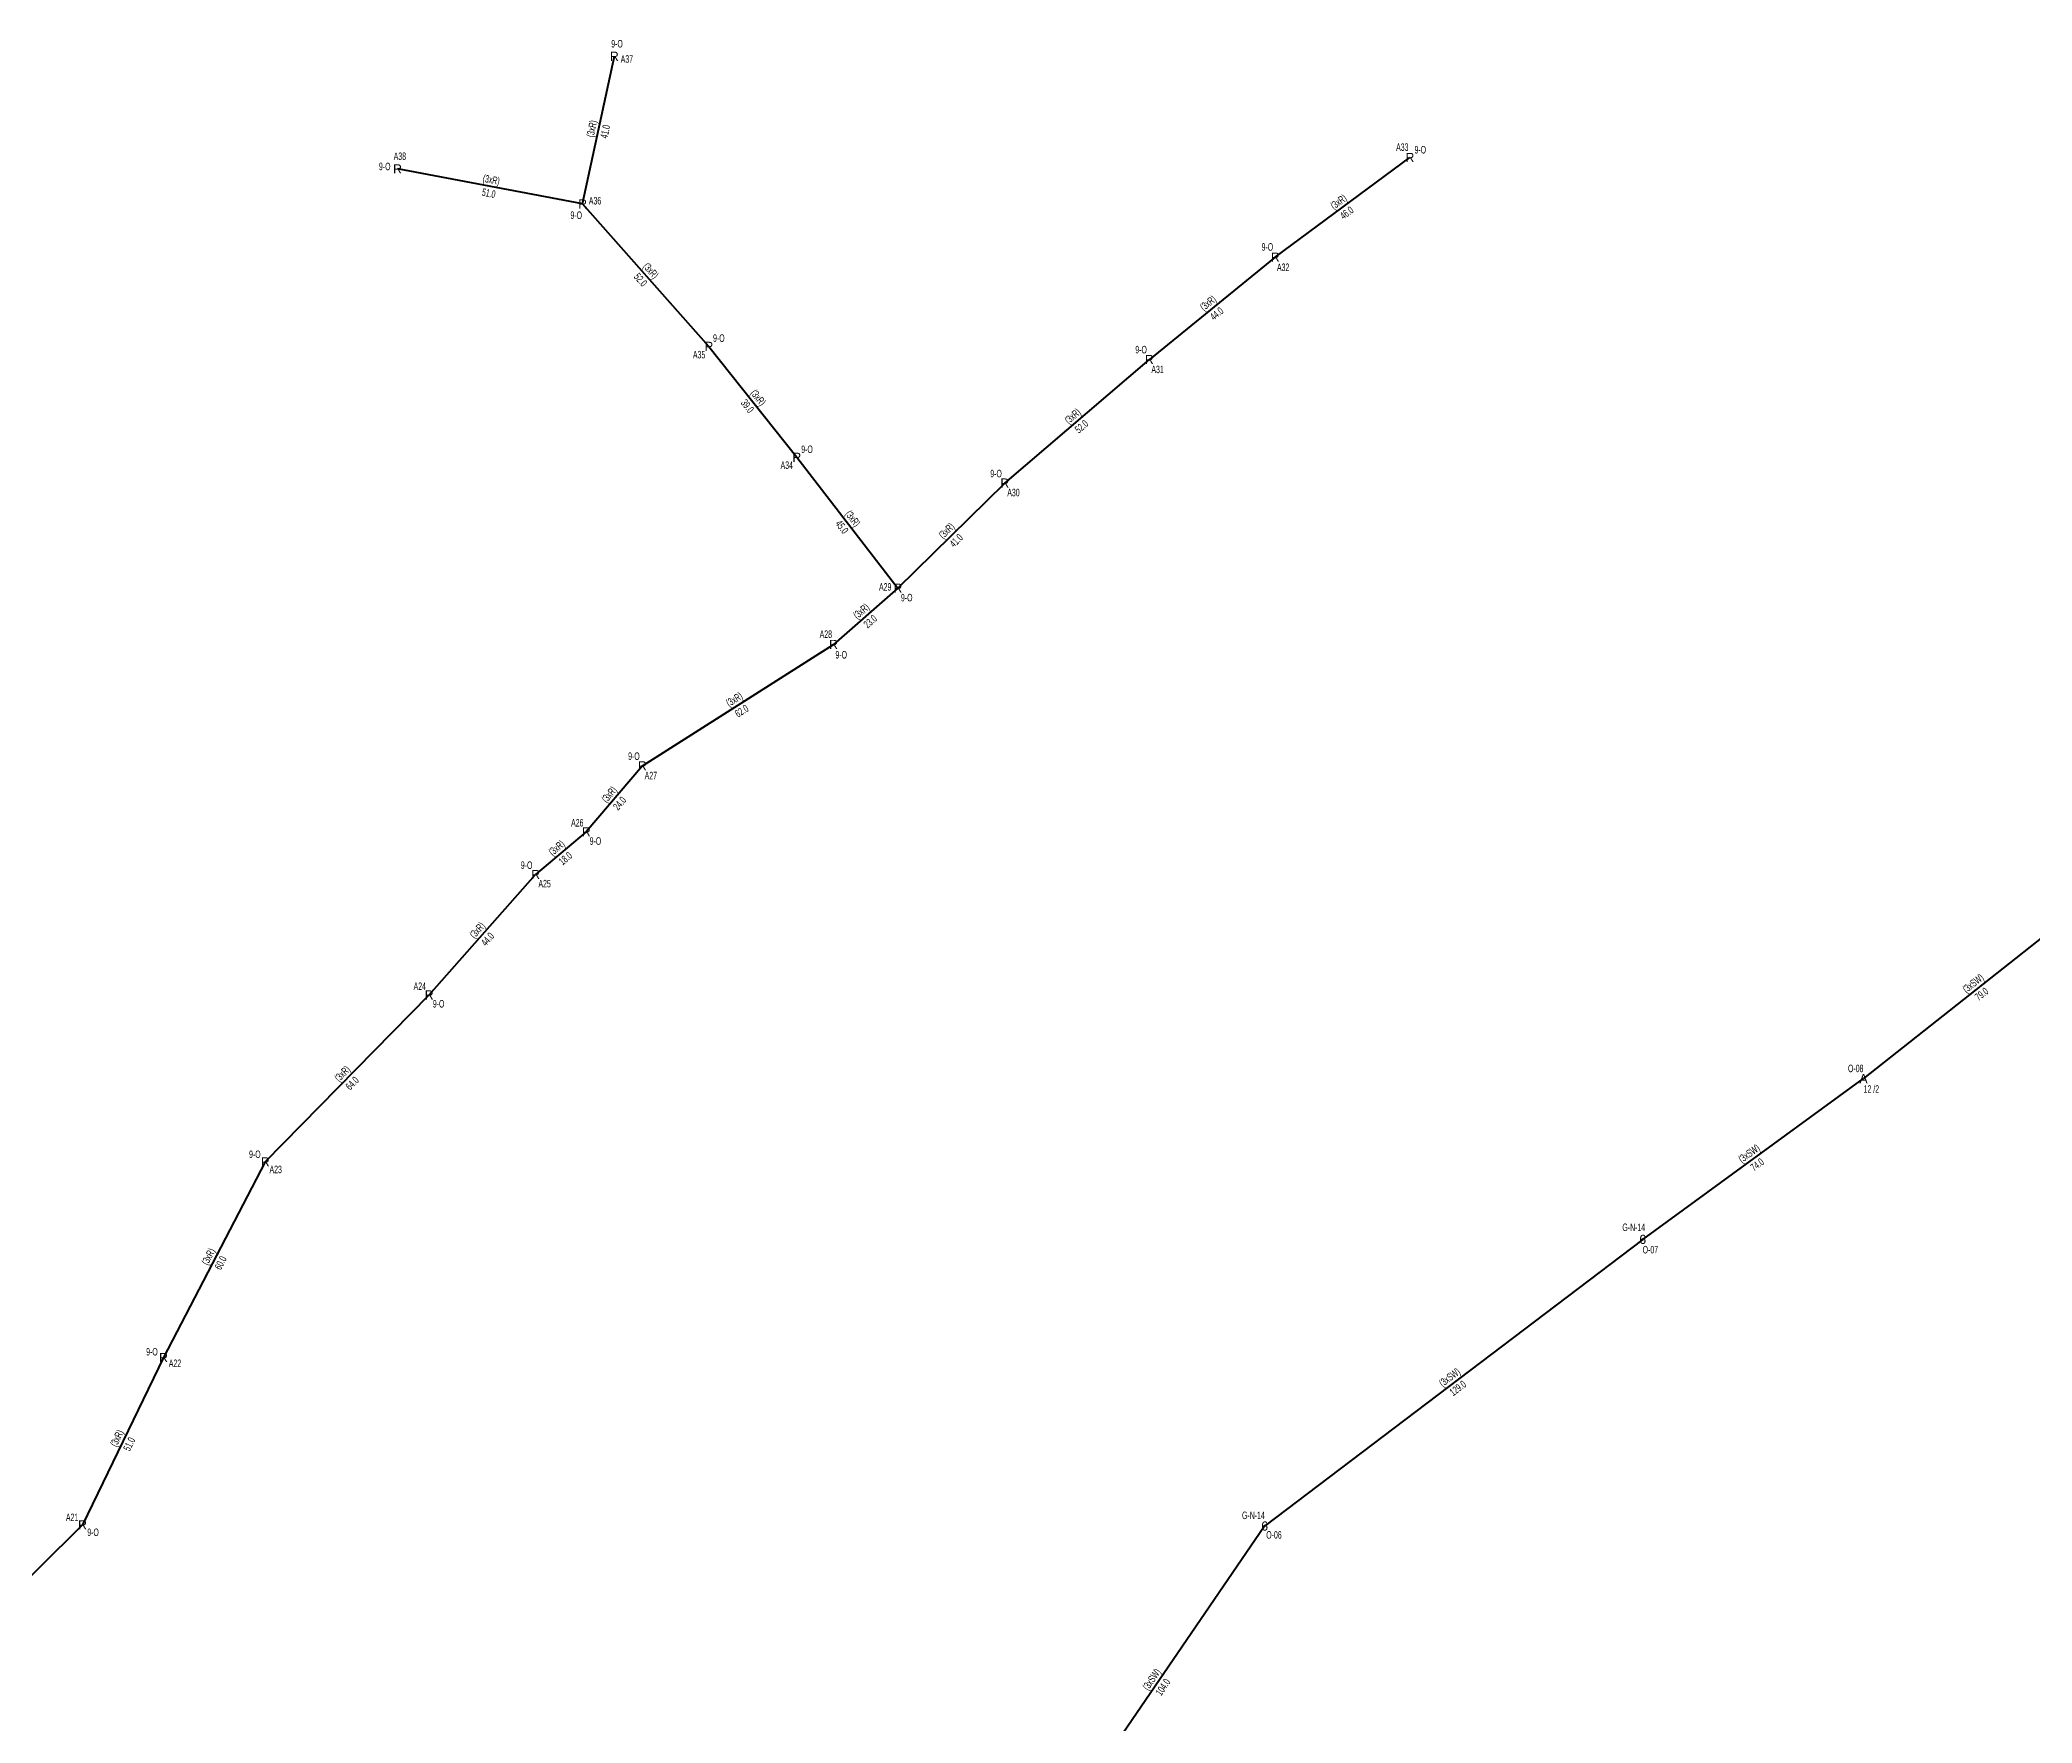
# Model space of a CAD drawing. Header units: millimetres. Extents: x 548672 to 552904, y 4175615 to 4179682.
# Drawn here: x 551270 to 551813, y 4178191 to 4178650 of the extents above; entities that cross this region are included whole.
import ezdxf
from ezdxf.enums import TextEntityAlignment as Align

# ---------------------------------------------------------------- set-up
doc = ezdxf.new("R2010")
doc.units = ezdxf.units.MM
for name, color, linetype, lineweight in [('DIREK_AG_MEVCUT', 120, 'Continuous', 25), ('DIREK_ENH_MEVCUT', 6, 'Continuous', 25), ('HAT_AG_HAVAI_MEVCUT', 126, 'Continuous', 50), ('HAT_OG_HAVAI_MEVCUT', 48, 'Continuous', 70)]:
    doc.layers.add(name, color=color, linetype=linetype, lineweight=lineweight)
doc.styles.add('Direk', font='B_CAD')
doc.styles.get("Standard").update_dxf_attribs({"font": 'Arial'})

msp = doc.modelspace()

# ---------------------------------------------------------------- linework, layer by layer
at = {"layer": 'HAT_AG_HAVAI_MEVCUT'}
for p, q in [((551417.61, 4178605.72), (551426.26, 4178646.01)), ((551606.54, 4178591.22), (551643.26, 4178618.42)), ((551417.61, 4178605.72), (551367.11, 4178615.3)), ((551452.06, 4178566.87), (551417.61, 4178605.72)), ((551606.54, 4178591.22), (551572.19, 4178563.29)), ((551452.06, 4178566.87), (551476.04, 4178536.63)), ((551532.76, 4178529.59), (551572.19, 4178563.29)), ((551476.04, 4178536.63), (551503.62, 4178500.93)), ((551503.62, 4178500.93), (551532.76, 4178529.59)), ((551503.62, 4178500.93), (551486.04, 4178485.58)), ((551433.92, 4178452.44), (551486.04, 4178485.58)), ((551433.92, 4178452.44), (551418.62, 4178434.45)), ((551418.62, 4178434.45), (551404.8, 4178422.84)), ((551375.75, 4178389.96), (551404.8, 4178422.84)), ((551331.06, 4178344.43), (551375.75, 4178389.96)), ((551331.06, 4178344.43), (551303.3, 4178291.06)), ((551303.3, 4178291.06), (551281.21, 4178245.44)), ((551237.14, 4178201.81), (551281.21, 4178245.44))]:
    msp.add_line(p, q, dxfattribs=at)
at = {"layer": 'HAT_OG_HAVAI_MEVCUT'}
for p, q in [((551829.08, 4178416.23), (551766.97, 4178367.14)), ((551706.76, 4178323.29), (551766.97, 4178367.14)), ((551706.76, 4178323.29), (551603.64, 4178245.1)), ((551603.64, 4178245.1), (551545.04, 4178159.34))]:
    msp.add_line(p, q, dxfattribs=at)

# ---------------------------------------------------------------- texts
at = {"layer": 'DIREK_AG_MEVCUT', "linetype": 'ByBlock', "width": 0.53}
for s, p in [('9-O', (551426.996181, 4178649.438988)), ('A37', (551429.682022, 4178645.275314)), ('A33', (551641.176704, 4178621.23245)), ('9-O', (551363.638564, 4178615.958542)), ('A38', (551367.762326, 4178618.738673)), ('9-O', (551646.094367, 4178620.519531)), ('A36', (551420.995067, 4178606.609563)), ('9-O', (551415.873546, 4178602.661843)), ('9-O', (551604.381014, 4178594.001171)), ('A32', (551608.686223, 4178588.455271)), ('9-O', (551454.761495, 4178569.135974)), ('A35', (551449.378429, 4178564.620738)), ('9-O', (551569.934891, 4178565.995014)), ('A31', (551574.431191, 4178560.60168)), ('A34', (551473.283879, 4178534.472733)), ('9-O', (551478.817168, 4178538.803741)), ('9-O', (551530.378938, 4178532.18647)), ('A30', (551535.125557, 4178527.010438)), ('A29', (551500.136663, 4178501.271123)), ('9-O', (551506.014851, 4178498.346062)), ('A28', (551483.944011, 4178488.383004)), ('9-O', (551488.148162, 4178482.760717)), ('9-O', (551431.60756, 4178455.096897)), ('A27', (551436.217811, 4178449.799912)), ('A26', (551416.152633, 4178436.932358)), ('9-O', (551421.104235, 4178431.950671)), ('9-O', (551402.339609, 4178425.362486)), ('A25', (551407.243843, 4178420.33448)), ('A24', (551373.188756, 4178392.345378)), ('9-O', (551378.329421, 4178387.557694)), ('9-O', (551328.205266, 4178346.502085)), ('A23', (551333.892503, 4178342.374051)), ('9-O', (551300.144965, 4178292.643987)), ('A22', (551306.427925, 4178289.489623)), ('A21', (551278.362806, 4178247.475556)), ('9-O', (551284.079656, 4178243.388386))]:
    msp.add_text(s, height=2.05, dxfattribs=at).set_placement(p, align=Align.MIDDLE_CENTER)
at = {"layer": 'DIREK_AG_MEVCUT', "linetype": 'ByBlock', "style": 'Direk'}
for p in [(551426.26, 4178646.01), (551367.11, 4178615.3), (551643.26, 4178618.42), (551417.61, 4178605.72), (551606.54, 4178591.22), (551452.06, 4178566.87), (551572.19, 4178563.29), (551476.04, 4178536.63), (551532.76, 4178529.59), (551503.62, 4178500.93), (551486.04, 4178485.58), (551433.92, 4178452.44), (551418.62, 4178434.45), (551404.8, 4178422.84), (551375.75, 4178389.96), (551331.06, 4178344.43), (551303.3, 4178291.06), (551281.21, 4178245.44)]:
    msp.add_text('R', height=2.5, dxfattribs=at).set_placement(p, align=Align.MIDDLE_CENTER)
at = {"layer": 'DIREK_ENH_MEVCUT', "linetype": 'ByBlock', "width": 0.53}
for s, p in [('O-08', (551764.854216, 4178369.928093)), ('12 /2', (551769.116893, 4178364.310912)), ('G-N-14', (551704.31192, 4178326.584166)), ('O-07', (551708.847675, 4178320.480799)), ('G-N-14', (551600.573387, 4178248.018965)), ('O-06', (551606.175151, 4178242.686908))]:
    msp.add_text(s, height=2.05, dxfattribs=at).set_placement(p, align=Align.MIDDLE_CENTER)
at = {"layer": 'DIREK_ENH_MEVCUT', "linetype": 'ByBlock', "style": 'Direk'}
for s, p in [('A', (551766.97, 4178367.14)), ('6', (551706.76, 4178323.29)), ('6', (551603.64, 4178245.1))]:
    msp.add_text(s, height=2.5, dxfattribs=at).set_placement(p, align=Align.MIDDLE_CENTER)
at = {"layer": 'HAT_AG_HAVAI_MEVCUT', "lineweight": 30, "width": 0.53}
for rotation, p in [(77.882908, (551421.103937, 4178626.043424, 275713.13)), (349.258459, (551392.518422, 4178611.345106, 275683.555)), (36.528855, (551624.394057, 4178605.503024, 275821.63)), (311.564812, (551435.470975, 4178586.858947, 275708.805)), (399.114575, (551588.828758, 4178577.914503, 275786.095)), (308.414044, (551464.71601, 4178552.278139, 275738.02)), (40.519822, (551551.922746, 4178547.086154, 275786.095)), (307.687845, (551490.50265, 4178519.299655, 275751.81)), (44.524198, (551517.593971, 4178515.866011, 275766.38)), (401.125879, (551494.270942, 4178493.895276, 275743.02)), (32.449848, (551459.523923, 4178469.727282, 275743.02)), (409.619751, (551425.622503, 4178443.995679, 275709.31)), (400.033176, (551411.163254, 4178429.295821, 275702.4)), (48.538894, (551389.638005, 4178406.962795, 275702.4)), (45.533441, (551352.798389, 4178367.790419, 275687.875)), (422.519146, (551316.42591, 4178318.137234, 275651.65)), (424.162924, (551291.489969, 4178268.620442, 275640.605))]:
    msp.add_text('(3xR)', height=2.05, rotation=rotation, dxfattribs=at).set_placement(p, align=Align.CENTER)
for s, rotation, p in [('41.0', 77.882908, (551422.766063, 4178625.686576, 275713.13)), ('51.0', 349.258459, (551392.201578, 4178609.674894, 275683.555)), ('46.0', 36.528855, (551625.405943, 4178604.136976, 275821.63)), ('52.0', 311.564812, (551434.199025, 4178585.731053, 275708.805)), ('44.0', 399.114575, (551589.901242, 4178576.595497, 275786.095)), ('39.0', 308.414044, (551463.38399, 4178551.221861, 275738.02)), ('52.0', 40.519822, (551553.027254, 4178545.793846, 275786.095)), ('45.0', 307.687845, (551489.15735, 4178518.260345, 275751.81)), ('41.0', 44.524198, (551518.786029, 4178514.653989, 275766.38)), ('23.0', 401.125879, (551495.389058, 4178492.614724, 275743.02)), ('62.0', 32.449848, (551460.436077, 4178468.292718, 275743.02)), ('24.0', 409.619751, (551426.917497, 4178442.894321, 275709.31)), ('18.0', 400.033176, (551412.256746, 4178427.994179, 275702.4)), ('44.0', 48.538894, (551390.911995, 4178405.837205, 275702.4)), ('64.0', 45.533441, (551354.011611, 4178366.599581, 275687.875)), ('60.0', 422.519146, (551317.93409, 4178317.352766, 275651.65)), ('51.0', 424.162924, (551293.020031, 4178267.879558, 275640.605))]:
    msp.add_text(s, height=2.05, rotation=rotation, dxfattribs=at).set_placement(p, align=Align.TOP_CENTER)
at = {"layer": 'HAT_OG_HAVAI_MEVCUT', "lineweight": 30, "width": 0.53}
for rotation, p in [(398.321854, (551797.497933, 4178392.351859, 275883.485)), (36.065265, (551736.3646, 4178345.902095, 275883.485)), (397.170962, (551654.686434, 4178284.872311, 275801.82)), (415.655117, (551573.638192, 4178202.699547, 275772.52))]:
    msp.add_text('(3xSW)', height=2.05, rotation=rotation, dxfattribs=at).set_placement(p, align=Align.CENTER)
for s, rotation, p in [('79.0', 398.321854, (551798.552067, 4178391.018141, 275883.485)), ('74.0', 36.065265, (551737.3654, 4178344.527905, 275883.485)), ('129.0', 397.170962, (551655.713566, 4178283.517689, 275801.82)), ('104.0', 415.655117, (551575.041808, 4178201.740453, 275772.52))]:
    msp.add_text(s, height=2.05, rotation=rotation, dxfattribs=at).set_placement(p, align=Align.TOP_CENTER)

doc.saveas('drawing.dxf')
